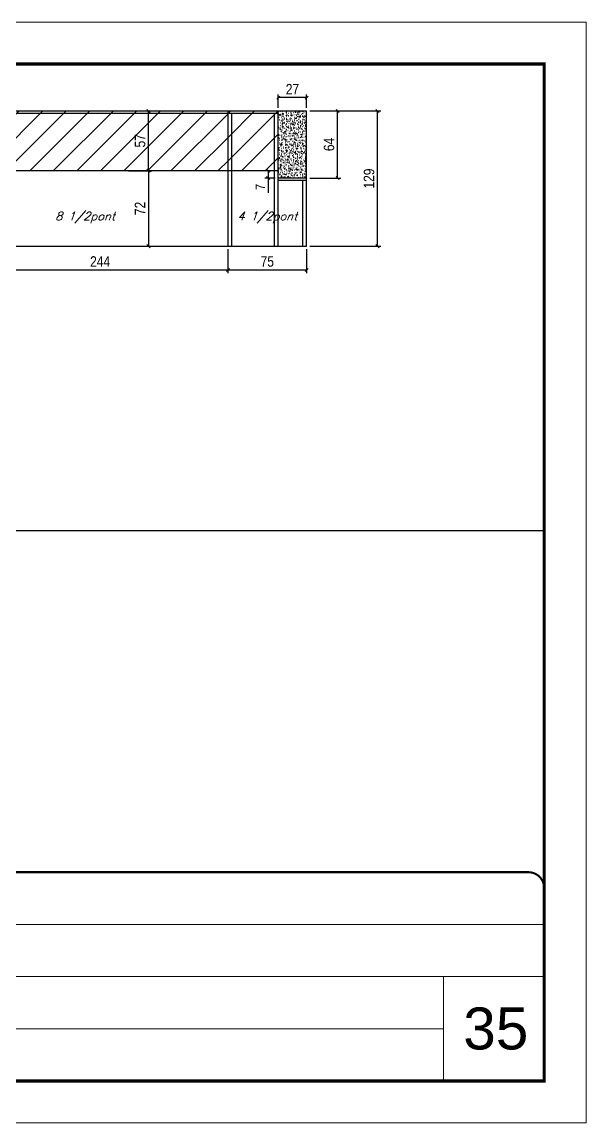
# Model space of a CAD drawing. Extents: x -20960 to -5926, y -2106 to 21915.
# Drawn here: x -8090 to -7552, y 11677 to 12727 of the extents above; entities that cross this region are included whole.
import ezdxf

# ---------------------------------------------------------------- set-up
doc = ezdxf.new("R2010")
doc.units = 0
doc.linetypes.add('CONTINUO', pattern=[0])
doc.linetypes.add('DASHED', pattern=[0.75, 0.5, -0.25])
for name, color, linetype, lineweight in [('CARIMBO', 255, 'Continuous', 9), ('Folhas', 255, 'Continuous', 9), ('SARRAFO DE PRESSAO', 251, 'DASHED', 9)]:
    doc.layers.add(name, color=color, linetype=linetype, lineweight=lineweight)
for name, color, linetype in [('COTA', 241, 'Continuous'), ('Painéis', 200, 'Continuous'), ('Reaproveitamento', 251, 'Continuous'), ('SARR_2.2x7', 40, 'Continuous'), ('SARR_3.5x7', 81, 'Continuous'), ('texto', 7, 'Continuous')]:
    doc.layers.add(name, color=color, linetype=linetype)
doc.styles.add('ARIAL', font='arial.ttf')
doc.styles.add('COTA TECNICA', font='techl___.ttf', dxfattribs={"height": 10})
doc.styles.add('COTA TECNICA-50', font='techl___.ttf', dxfattribs={"height": 9})
doc.styles.add('Romans', font='romans.shx')
doc.dimstyles.new('COTA PAINEL-50', dxfattribs={"dimtxt": 9, "dimasz": 3, "dimexe": 3, "dimexo": 3, "dimgap": 3, "dimtad": 1, "dimdec": 1, "dimzin": 12, "dimdsep": 46, "dimtxsty": 'COTA TECNICA-50', "dimblk1": 'OBLIQUE', "dimblk2": 'OBLIQUE', "dimsah": 1, "dimcen": 0.9, "dimclrd": 4, "dimclre": 4, "dimclrt": 240, "dimadec": 1, "dimazin": 3, "dimtfac": 1, "dimtdec": 1, "dimtmove": 0, "dimatfit": 3, "dimfxl": 1, "dimtolj": 1, "dimtzin": 12, "dimarcsym": 0})
doc.dimstyles.new('PAINEL', dxfattribs={"dimtxt": 10, "dimasz": 3, "dimexe": 3, "dimexo": 3, "dimgap": 3, "dimtad": 1, "dimdec": 1, "dimzin": 12, "dimdsep": 46, "dimtxsty": 'COTA TECNICA', "dimblk1": 'OBLIQUE', "dimblk2": 'OBLIQUE', "dimsah": 1, "dimcen": 0.9, "dimclrd": 4, "dimclre": 4, "dimclrt": 240, "dimadec": 1, "dimazin": 3, "dimtfac": 1, "dimtdec": 1, "dimtmove": 0, "dimatfit": 3, "dimfxl": 1, "dimtolj": 1, "dimtzin": 12, "dimarcsym": 0})
pattern_1 = [(45, (-13.5, -4445.846), (-11.22532, 11.22532), [])]

# ---------------------------------------------------------------- blocks, each defined once
blk = doc.blocks.new('9999999999')
at = {"color": 30, "linetype": 'CONTINUO'}
for p, q in [((98564.6, 34379.6), (99584, 34379.6)), ((98564.6, 34329.8), (99488, 34329.8)), ((99584, 34329.8), (99488, 34329.8)), ((99488, 34329.8), (99488, 34230.2)), ((98564.6, 34280), (99488, 34280))]:
    blk.add_line(p, q, dxfattribs=at)
at = {"color": 30, "linetype": 'CONTINUO', "const_width": 2}
blk.add_lwpolyline([(99584, 34230.2), (99584, 34414.4, 0.414214), (99569, 34429.4), (98229, 34429.4, 0.414214), (98214, 34414.4), (98214, 34245.2, 0.414214), (98229, 34230.2), (99584, 34230.2)], format="xyb", dxfattribs=at)
at = {"layer": 'Folhas'}
blk.add_lwpolyline([(98139, 34190.2), (99624, 34190.2), (99624, 35240.2), (98139, 35240.2)], close=True, dxfattribs=at)
at = {"layer": 'Folhas', "color": 30, "const_width": 3}
blk.add_lwpolyline([(98214, 34230.2), (99584, 34230.2), (99584, 35200.2), (98214, 35200.2)], close=True, dxfattribs=at)
blk = doc.blocks.new('_Oblique')
at = {"color": 0, "linetype": 'ByBlock', "lineweight": -2}
blk.add_line((-0.5, -0.5), (0.5, 0.5), dxfattribs=at)
blk = doc.blocks.new('*D1214')
at = {"layer": 'COTA', "color": 4, "lineweight": -2, "ltscale": 25, "transparency": 16777216}
for p, q in [((-8137.6, 12510), (-8137.6, 12487.3)), ((-7893.6, 12510), (-7893.6, 12487.3)), ((-8137.6, 12490.3), (-7893.6, 12490.3))]:
    blk.add_line(p, q, dxfattribs=at)
at = {"layer": 'Defpoints', "color": 0, "ltscale": 25, "transparency": 16777216}
for p in [(-8137.6, 12513), (-7893.6, 12513), (-7893.6, 12490.3)]:
    blk.add_point(p, dxfattribs=at)
at = {"layer": 'COTA', "color": 4, "lineweight": -2, "ltscale": 25, "transparency": 16777216, "xscale": 3, "yscale": 3, "zscale": 3, "rotation": 180}
blk.add_blockref('_Oblique', (-8137.6, 12490.3), dxfattribs=at)
at = {"layer": 'COTA', "color": 4, "lineweight": -2, "ltscale": 25, "transparency": 16777216, "xscale": 3, "yscale": 3, "zscale": 3}
blk.add_blockref('_Oblique', (-7893.6, 12490.3), dxfattribs=at)
at = {"layer": 'COTA', "color": 240, "ltscale": 25, "transparency": 16777216, "insert": (-8015.6, 12498.4), "char_height": 10, "attachment_point": 5, "style": 'COTA TECNICA'}
blk.add_mtext('\\A1;244', dxfattribs=at)
blk = doc.blocks.new('*D1215')
at = {"layer": 'COTA', "color": 4, "lineweight": -2, "ltscale": 25, "transparency": 16777216}
for p, q in [((-7893.6, 12510), (-7893.6, 12487.3)), ((-7818.6, 12510), (-7818.6, 12487.3)), ((-7893.6, 12490.3), (-7818.6, 12490.3))]:
    blk.add_line(p, q, dxfattribs=at)
at = {"layer": 'Defpoints', "color": 0, "ltscale": 25, "transparency": 16777216}
for p in [(-7893.6, 12513), (-7818.6, 12513), (-7818.6, 12490.3)]:
    blk.add_point(p, dxfattribs=at)
at = {"layer": 'COTA', "color": 4, "lineweight": -2, "ltscale": 25, "transparency": 16777216, "xscale": 3, "yscale": 3, "zscale": 3, "rotation": 180}
blk.add_blockref('_Oblique', (-7893.6, 12490.3), dxfattribs=at)
at = {"layer": 'COTA', "color": 4, "lineweight": -2, "ltscale": 25, "transparency": 16777216, "xscale": 3, "yscale": 3, "zscale": 3}
blk.add_blockref('_Oblique', (-7818.6, 12490.3), dxfattribs=at)
at = {"layer": 'COTA', "color": 240, "ltscale": 25, "transparency": 16777216, "insert": (-7856.1, 12498.4), "char_height": 10, "attachment_point": 5, "style": 'COTA TECNICA'}
blk.add_mtext('\\A1;75', dxfattribs=at)
blk = doc.blocks.new('*D1217')
at = {"layer": 'COTA', "color": 4, "lineweight": -2, "ltscale": 25, "transparency": 16777216}
for p, q in [((-7815.6, 12642), (-7747.9, 12642)), ((-7750.9, 12513), (-7750.9, 12642)), ((-7815.6, 12513), (-7747.9, 12513))]:
    blk.add_line(p, q, dxfattribs=at)
at = {"layer": 'Defpoints', "color": 0, "ltscale": 25, "transparency": 16777216}
for p in [(-7818.6, 12642), (-7750.9, 12642), (-7818.6, 12513)]:
    blk.add_point(p, dxfattribs=at)
at = {"layer": 'COTA', "color": 4, "lineweight": -2, "ltscale": 25, "transparency": 16777216, "xscale": 3, "yscale": 3, "zscale": 3}
for p, rotation in [((-7750.9, 12642), 90), ((-7750.9, 12513), 270)]:
    blk.add_blockref('_Oblique', p, dxfattribs=dict(at, rotation=rotation))
at = {"layer": 'COTA', "color": 240, "ltscale": 25, "transparency": 16777216, "insert": (-7759, 12577.5), "char_height": 10, "attachment_point": 5, "rotation": 90, "style": 'COTA TECNICA'}
blk.add_mtext('\\A1;129', dxfattribs=at)
blk = doc.blocks.new('*D1218')
at = {"layer": 'COTA', "color": 4, "lineweight": -2, "ltscale": 25, "transparency": 16777216}
for p, q in [((-7815.6, 12642), (-7786, 12642)), ((-7789, 12578), (-7789, 12642)), ((-7815.6, 12578), (-7786, 12578))]:
    blk.add_line(p, q, dxfattribs=at)
at = {"layer": 'Defpoints', "color": 0, "ltscale": 25, "transparency": 16777216}
for p in [(-7818.6, 12642), (-7789, 12642), (-7818.6, 12578)]:
    blk.add_point(p, dxfattribs=at)
at = {"layer": 'COTA', "color": 4, "lineweight": -2, "ltscale": 25, "transparency": 16777216, "xscale": 3, "yscale": 3, "zscale": 3}
for p, rotation in [((-7789, 12642), 90), ((-7789, 12578), 270)]:
    blk.add_blockref('_Oblique', p, dxfattribs=dict(at, rotation=rotation))
at = {"layer": 'COTA', "color": 240, "ltscale": 25, "transparency": 16777216, "insert": (-7797.1, 12610), "char_height": 10, "attachment_point": 5, "rotation": 90, "style": 'COTA TECNICA'}
blk.add_mtext('\\A1;64', dxfattribs=at)
blk = doc.blocks.new('*D1219')
at = {"layer": 'COTA', "color": 4, "lineweight": -2, "ltscale": 25, "transparency": 16777216}
for p, q in [((-7845.6, 12645), (-7845.6, 12657.7)), ((-7818.6, 12654.7), (-7845.6, 12654.7)), ((-7818.6, 12645), (-7818.6, 12657.7))]:
    blk.add_line(p, q, dxfattribs=at)
at = {"layer": 'Defpoints', "color": 0, "ltscale": 25, "transparency": 16777216}
for p in [(-7845.6, 12654.7), (-7845.6, 12642), (-7818.6, 12642)]:
    blk.add_point(p, dxfattribs=at)
at = {"layer": 'COTA', "color": 4, "lineweight": -2, "ltscale": 25, "transparency": 16777216, "xscale": 3, "yscale": 3, "zscale": 3, "rotation": 180}
blk.add_blockref('_Oblique', (-7845.6, 12654.7), dxfattribs=at)
at = {"layer": 'COTA', "color": 4, "lineweight": -2, "ltscale": 25, "transparency": 16777216, "xscale": 3, "yscale": 3, "zscale": 3}
blk.add_blockref('_Oblique', (-7818.6, 12654.7), dxfattribs=at)
at = {"layer": 'COTA', "color": 240, "ltscale": 25, "transparency": 16777216, "insert": (-7832.1, 12662.7), "char_height": 10, "attachment_point": 5, "style": 'COTA TECNICA'}
blk.add_mtext('\\A1;27', dxfattribs=at)
blk = doc.blocks.new('*D1220')
at = {"layer": 'COTA', "color": 4, "lineweight": -2, "ltscale": 25, "transparency": 16777216}
for p, q in [((-7988.6, 12585), (-7966.4, 12585)), ((-7969.4, 12585), (-7969.4, 12513)), ((-7988.6, 12513), (-7966.4, 12513))]:
    blk.add_line(p, q, dxfattribs=at)
at = {"layer": 'Defpoints', "color": 0, "ltscale": 25, "transparency": 16777216}
for p in [(-7991.6, 12585), (-7991.6, 12513), (-7969.4, 12513)]:
    blk.add_point(p, dxfattribs=at)
at = {"layer": 'COTA', "color": 4, "lineweight": -2, "ltscale": 25, "transparency": 16777216, "xscale": 3, "yscale": 3, "zscale": 3}
for p, rotation in [((-7969.4, 12585), 90), ((-7969.4, 12513), 270)]:
    blk.add_blockref('_Oblique', p, dxfattribs=dict(at, rotation=rotation))
at = {"layer": 'COTA', "color": 240, "ltscale": 25, "transparency": 16777216, "insert": (-7977.5, 12549), "char_height": 10, "attachment_point": 5, "rotation": 90, "style": 'COTA TECNICA'}
blk.add_mtext('\\A1;72', dxfattribs=at)
blk = doc.blocks.new('*D1221')
at = {"layer": 'COTA', "color": 4, "lineweight": -2, "ltscale": 25, "transparency": 16777216}
for p, q in [((-7988.6, 12642), (-7966.4, 12642)), ((-7969.4, 12585), (-7969.4, 12642)), ((-7981.4, 12585), (-7966.4, 12585))]:
    blk.add_line(p, q, dxfattribs=at)
at = {"layer": 'Defpoints', "color": 0, "ltscale": 25, "transparency": 16777216}
for p in [(-7991.6, 12642), (-7969.4, 12642), (-7984.4, 12585)]:
    blk.add_point(p, dxfattribs=at)
at = {"layer": 'COTA', "color": 4, "lineweight": -2, "ltscale": 25, "transparency": 16777216, "xscale": 3, "yscale": 3, "zscale": 3}
for p, rotation in [((-7969.4, 12642), 90), ((-7969.4, 12585), 270)]:
    blk.add_blockref('_Oblique', p, dxfattribs=dict(at, rotation=rotation))
at = {"layer": 'COTA', "color": 240, "ltscale": 25, "transparency": 16777216, "insert": (-7977.5, 12613.5), "char_height": 10, "attachment_point": 5, "rotation": 90, "style": 'COTA TECNICA'}
blk.add_mtext('\\A1;57', dxfattribs=at)
blk = doc.blocks.new('*D1225')
at = {"layer": 'COTA', "color": 4, "lineweight": -2, "transparency": 16777216}
for p, q in [((-7848.6, 12585), (-7858.3, 12585)), ((-7855.3, 12585), (-7855.3, 12578)), ((-7848.6, 12578), (-7858.3, 12578)), ((-7855.3, 12578), (-7855.3, 12563.9))]:
    blk.add_line(p, q, dxfattribs=at)
at = {"layer": 'Defpoints', "color": 0, "transparency": 16777216}
for p in [(-7845.6, 12585), (-7855.3, 12578), (-7845.6, 12578)]:
    blk.add_point(p, dxfattribs=at)
at = {"layer": 'COTA', "color": 4, "lineweight": -2, "transparency": 16777216, "xscale": 3, "yscale": 3, "zscale": 3}
for p, rotation in [((-7855.3, 12585), 90), ((-7855.3, 12578), 270)]:
    blk.add_blockref('_Oblique', p, dxfattribs=dict(at, rotation=rotation))
at = {"layer": 'COTA', "color": 240, "transparency": 16777216, "insert": (-7862.8, 12569.5), "char_height": 9, "attachment_point": 5, "rotation": 90, "style": 'COTA TECNICA-50'}
blk.add_mtext('\\A1;7', dxfattribs=at)

msp = doc.modelspace()

# ---------------------------------------------------------------- hatches: boundary and pattern name
at = {"layer": 'COTA', "linetype": 'ByBlock'}
h = msp.add_hatch(dxfattribs=at)
h.set_pattern_fill('AR-CONC', color=256, scale=0.03)
h.set_pattern_definition([(50, (-147700.9854, -14831.5653), (5.46554007, -0.47817257), [0.5715, -6.2865]), (355, (-147700.9854, -14831.5653), (-1.05730264, 5.73170536), [0.4572, -5.02921753]), (100.4514447, (-147700.53, -14831.605), (4.40823741, 5.25353256), [0.48570026, -5.34270734]), (46.1842, (-147700.9854, -14830.041), (8.13237123, -1.26126984), [0.85725, -9.42975]), (96.6355576, (-147700.308, -14830.1464), (7.122124, 7.42278374), [0.7285507, -8.01406824]), (351.184151, (-147700.985, -14830.041), (7.122124, 7.42278374), [0.685799, -7.54379196]), (21, (-147700.2234, -14830.4223), (4.54843174, -3.06795595), [0.5715, -6.2865]), (326, (-147700.2234, -14830.4223), (1.85406085, 5.52563898), [0.4572, -5.0292]), (71.451445, (-147699.8444, -14830.678), (6.40249258, 2.45768307), [0.48570026, -5.34269813]), (37.5, (-147700.9854, -14831.5653), (0.092658098, 2.536651166), [0, -4.96824, 0, -5.1054, 0, -5.04825]), (7.5, (-147700.9854, -14831.5653), (2.004589875, 3.005417245), [0, -2.91084, 0, -4.85394, 0, -1.92405]), (327.5, (-147702.6846, -14831.5653), (4.067717855, -0.17186232), [0, -1.905, 0, -5.9436, 0, -7.8867]), (317.5, (-147703.4466, -14831.5653), (4.44387544, 0.76279473), [0, -2.4765, 0, -3.94716, 0, -5.6007])])
h.paths.add_polyline_path([(-7818.6, 12642.04), (-7845.6, 12642.04), (-7845.6, 12578.04), (-7818.6, 12578.04)])
at = {"layer": 'Reaproveitamento'}
h = msp.add_hatch(dxfattribs=at)
h.set_pattern_fill('ANSI31', color=256, scale=5)
h.set_pattern_definition(pattern_1)
h.paths.add_polyline_path([(-8137.58, 12642.04), (-8137.58, 12585.04), (-7893.58, 12585.04), (-7893.58, 12642.04)])
h = msp.add_hatch(dxfattribs=at)
h.set_pattern_fill('ANSI31', color=256, scale=5)
h.set_pattern_definition(pattern_1)
h.paths.add_polyline_path([(-7845.6, 12642.04), (-7893.58, 12642.04), (-7893.58, 12585.04), (-7845.6, 12585.04)])

# ---------------------------------------------------------------- linework, layer by layer
at = {"layer": 'COTA', "linetype": 'ByBlock'}
for p, q in [((-7845.6, 12642.04), (-7818.6, 12642.04)), ((-7818.6, 12578.04), (-7818.6, 12642.04)), ((-8962, 12241.71), (-7592, 12241.71))]:
    msp.add_line(p, q, dxfattribs=at)
at = {"layer": 'Painéis'}
for p, q in [((-8137.58, 12642.04), (-7845.6, 12642.04)), ((-8137.58, 12585.04), (-7845.6, 12585.04)), ((-7845.6, 12578.04), (-7818.6, 12578.04)), ((-8519.56, 12513.04), (-7818.6, 12513.04))]:
    msp.add_line(p, q, dxfattribs=at)
at = {"layer": 'Painéis', "ltscale": 25}
for p, q in [((-7893.58, 12513.04), (-7893.58, 12642.04)), ((-7845.6, 12578.04), (-7845.6, 12642.04)), ((-7818.6, 12513.04), (-7818.6, 12578.04))]:
    msp.add_line(p, q, dxfattribs=at)
at = {"layer": 'SARR_2.2x7', "linetype": 'Continuous'}
for p, q in [((-8122.58, 12639.84), (-7893.58, 12639.84)), ((-7893.58, 12639.84), (-7845.6, 12639.84)), ((-7845.6, 12575.84), (-7818.6, 12575.84))]:
    msp.add_line(p, q, dxfattribs=at)
at = {"layer": 'SARR_3.5x7'}
for p, q in [((-7845.6, 12513.04), (-7845.6, 12642.04)), ((-7893.58, 12513.04), (-7893.58, 12639.84)), ((-7890.08, 12513.04), (-7890.08, 12639.84)), ((-7849.1, 12513.04), (-7849.1, 12639.84)), ((-7822.1, 12513.04), (-7822.1, 12575.84)), ((-7818.6, 12513.04), (-7818.6, 12578.04)), ((-7893.58, 12513.04), (-7890.08, 12513.04)), ((-7849.1, 12513.04), (-7845.6, 12513.04)), ((-7822.1, 12513.04), (-7818.6, 12513.04))]:
    msp.add_line(p, q, dxfattribs=at)

# ---------------------------------------------------------------- block references
at = {"layer": 'SARRAFO DE PRESSAO', "color": 6, "linetype": 'ByBlock'}
msp.add_blockref('9999999999', (-107175.98, -22513.42), dxfattribs=at)

# ---------------------------------------------------------------- texts
at = {"layer": 'CARIMBO', "style": 'ARIAL'}
msp.add_text('35', height=40, dxfattribs=at).set_placement((-7669.14, 11746.93))
at = {"layer": 'texto', "color": 2, "char_height": 8, "attachment_point": 5, "style": 'Romans'}
for s, insert in [('{\\Q19;\\C256;8 1/2pont}', (-8029.97, 12540.33)), ('{\\Q19;\\C256;4 1/2pont}', (-7856.06, 12540.33))]:
    msp.add_mtext(s, dxfattribs=dict(at, insert=insert))

# ---------------------------------------------------------------- dimensions: what is measured, and where the dimension line sits
at = {"layer": 'COTA', "ltscale": 25}
dim = msp.add_linear_dim(base=(-7845.6, 12654.65), p1=(-7818.6, 12642.04), p2=(-7845.6, 12642.04), dimstyle='PAINEL', dxfattribs=at)
dim.commit()
dim.dimension.update_dxf_attribs({"geometry": '*D1219', "text_midpoint": (-7832.1, 12662.72)})
for base, p1, p2, picture, middle in [((-7969.4, 12642.04), (-7984.4, 12585.04), (-7991.59, 12642.04), '*D1221', (-7977.51, 12613.54)), ((-7750.87, 12642.04), (-7818.6, 12513.04), (-7818.6, 12642.04), '*D1217', (-7758.96, 12577.54)), ((-7788.95, 12642.04), (-7818.6, 12578.04), (-7818.6, 12642.04), '*D1218', (-7797.05, 12610.04)), ((-7969.4, 12513.04), (-7991.59, 12585.04), (-7991.59, 12513.04), '*D1220', (-7977.48, 12549.04))]:
    dim = msp.add_linear_dim(base=base, p1=p1, p2=p2, angle=90, dimstyle='PAINEL', dxfattribs=at)
    dim.commit()
    dim.dimension.update_dxf_attribs({"geometry": picture, "text_midpoint": middle})
at = {"layer": 'COTA'}
dim = msp.add_linear_dim(base=(-7855.28, 12578.04), p1=(-7845.6, 12585.04), p2=(-7845.6, 12578.04), angle=90, dimstyle='COTA PAINEL-50', dxfattribs=at)
dim.commit()
dim.dimension.update_dxf_attribs({"geometry": '*D1225', "text_midpoint": (-7862.85, 12569.46)})
at = {"layer": 'COTA', "ltscale": 25}
for base, p1, p2, picture, middle in [((-7893.58, 12490.28), (-8137.58, 12513.04), (-7893.58, 12513.04), '*D1214', (-8015.58, 12498.36)), ((-7818.6, 12490.28), (-7893.58, 12513.04), (-7818.6, 12513.04), '*D1215', (-7856.09, 12498.39))]:
    dim = msp.add_linear_dim(base=base, p1=p1, p2=p2, dimstyle='PAINEL', override={"dimtmove": 1}, dxfattribs=at)
    dim.commit()
    dim.dimension.update_dxf_attribs({"geometry": picture, "text_midpoint": middle})

doc.saveas('drawing.dxf')
